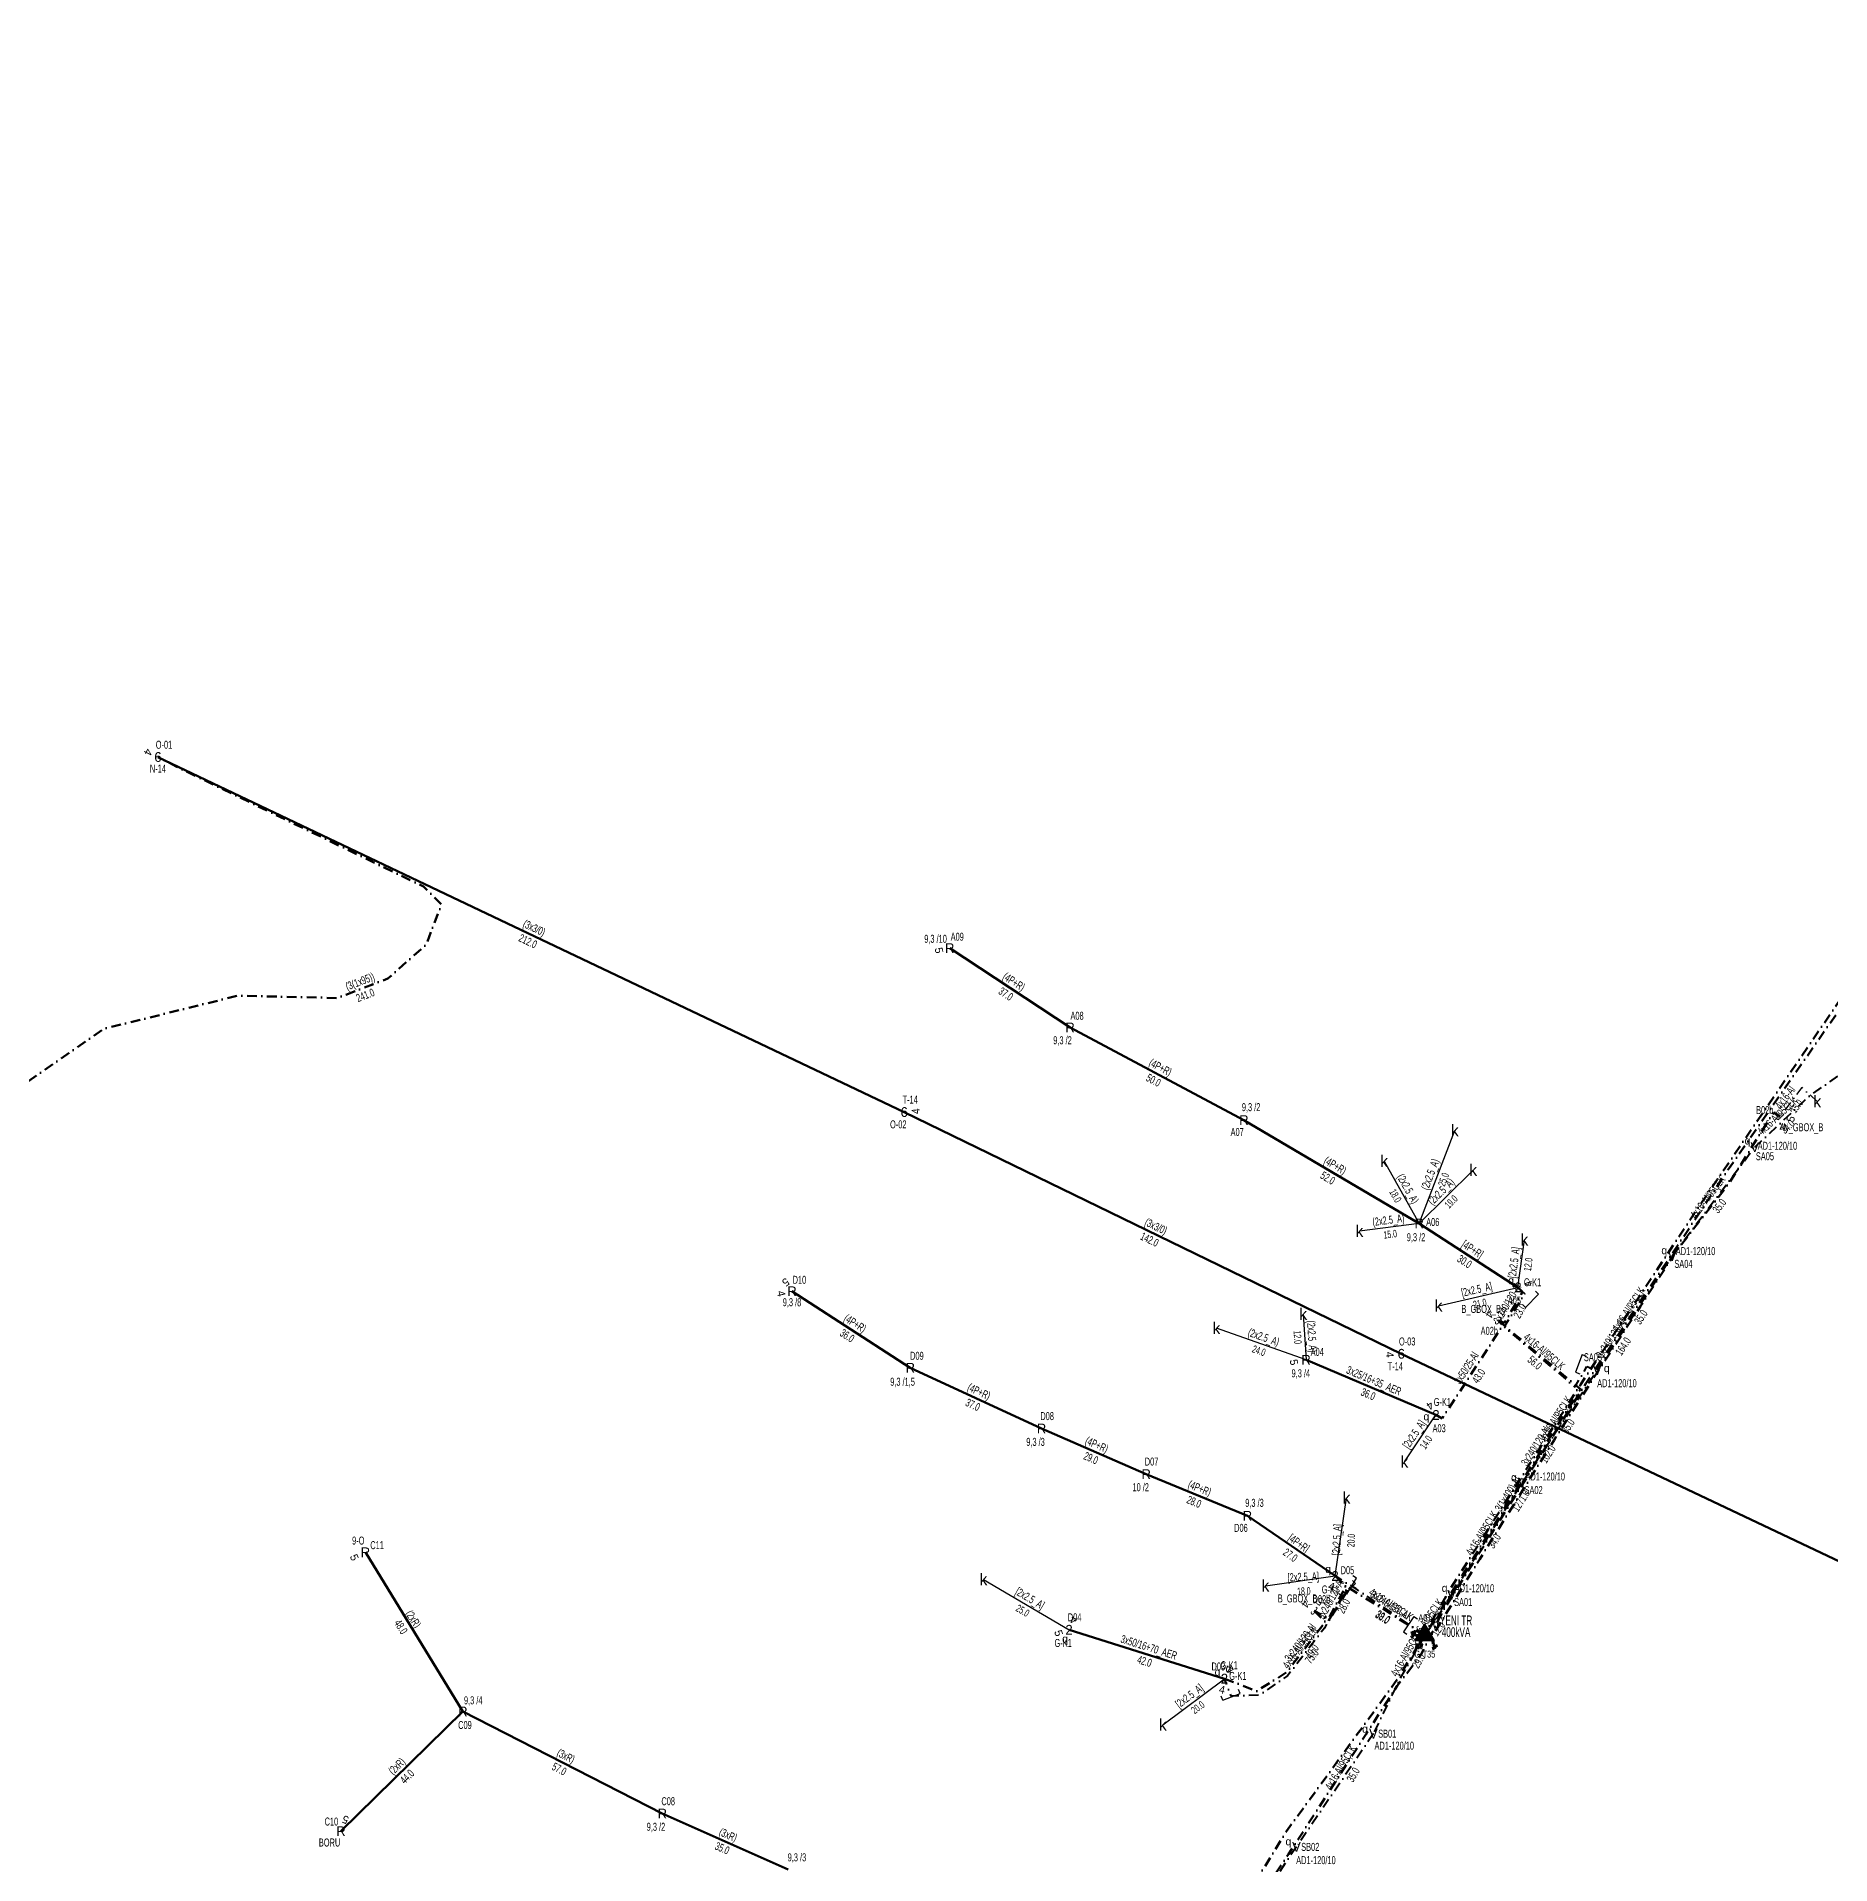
# Model space of a CAD drawing. Header units: millimetres. Extents: x 630449 to 632192, y 4074423 to 4076275.
# Drawn here: x 630912.4 to 631371.7, y 4074795.9 to 4075264.2 of the extents above; entities that cross this region are included whole.
import ezdxf
from ezdxf.enums import TextEntityAlignment as Align

# ---------------------------------------------------------------- set-up
doc = ezdxf.new("R2010")
doc.units = ezdxf.units.MM
doc.linetypes.add('DASHDOT', pattern=[5, 2.5, -1.25, 0, -1.25])
for name, color, linetype, lineweight in [('DIREK_AG_MEVCUT', 120, 'Continuous', 25), ('DIREK_AG_YENI', 108, 'Continuous', 25), ('DIREK_AYD_YENI', 152, 'Continuous', 25), ('DIREK_BOX_YENI', 5, 'Continuous', 25), ('DIREK_ENH_MEVCUT', 6, 'Continuous', 25), ('HAT_ABH_HAVAI_MEVCUT', 50, 'Continuous', 80), ('HAT_ABH_YERALTI_YENI', 6, 'DASHDOT', 80), ('HAT_ABONE_HAVAI_BYSK', 30, 'Continuous', 30), ('HAT_ABONE_HAVAI_MEVCUT', 56, 'Continuous', 30), ('HAT_ABONE_YERALTI_YENI', 30, 'DASHDOT', 30), ('HAT_AG_HAVAI_BYSK', 3, 'Continuous', 50), ('HAT_AG_HAVAI_MEVCUT', 126, 'Continuous', 50), ('HAT_AG_HAVAI_YENI', 3, 'Continuous', 50), ('HAT_AYD_YERALTI_YENI', 4, 'DASHDOT', 40), ('HAT_BOX_YERALTI_YENI', 5, 'DASHDOT', 50), ('HAT_OG_YERALTI_MEVCUT', 48, 'DASHDOT', 70), ('HAT_OG_YERALTI_YENI', 1, 'DASHDOT', 70), ('KOFRE_ABONE_MEVCUT', 6, 'Continuous', 25), ('TRAFO_TADILAT_BYSK', 5, 'Continuous', 30), ('TRAFO_YENI', 5, 'Continuous', 30)]:
    doc.layers.add(name, color=color, linetype=linetype, lineweight=lineweight)
doc.layers.add('NIA_AG', color=5, linetype='Continuous')
doc.styles.add('Direk', font='B_CAD')
doc.styles.get("Standard").update_dxf_attribs({"font": 'Arial'})

# ---------------------------------------------------------------- blocks, each defined once
blk = doc.blocks.new('AG_NIA', base_point=(-64.4296, 129.8924))
at = {"layer": 'NIA_AG'}
for p, q in [((-64.429604, 132.292432), (-65.529604, 132.292432)), ((-64.429604, 127.492432), (-64.429604, 132.292432)), ((-64.429604, 127.492432), (-65.529604, 127.492432))]:
    blk.add_line(p, q, dxfattribs=at)
blk = doc.blocks.new('YENI_DIREK')
h = blk.add_hatch(color=32)
h.paths.add_polyline_path([(-3.28, -0.5), (-3.07, -0.63), (-2.64, 0.1), (-1.87, -0.35), (-1.77, -0.17), (-2.54, 0.28), (-2.11, 1.01), (-2.33, 1.14)])
h.paths.add_polyline_path([(-3.42, -0.17), (-3.29, -0.25), (-2.57, 0.98), (-2.7, 1.06)])
h.paths.add_polyline_path([(-3.5, 0.29), (-3.37, 0.22), (-3.01, 0.82), (-3.14, 0.9)])
h.paths.add_polyline_path([(-3.41, 0.73), (-3.54, 0.81), (-3.62, 0.68), (-3.49, 0.61)])
h.paths.add_polyline_path([(-1.26, -1.44), (-1.46, -1.44), (-1.47, -2.34), (-2.22, -2.34), (-2.48, -3.47), (-2.38, -3.47), (-2.17, -2.54), (-1.87, -2.54), (-2.08, -3.47), (-1.98, -3.47), (-1.77, -2.54), (-1.47, -2.54), (-1.68, -3.48), (-1.58, -3.48), (-1.37, -2.54), (-1.07, -2.54), (-1.28, -3.48), (-1.18, -3.48), (-0.97, -2.54), (-0.67, -2.55), (-0.88, -3.48), (-0.78, -3.48), (-0.52, -2.35), (-1.27, -2.34)])
at = {"layer": 'TRAFO_YENI'}
for points in [[(2.31, -1.57), (2.08, -1.92), (2.04, -1.44), (1.9, -1.44), (1.98, -2.32), (2.21, -1.96), (2.27, -2.67), (2.06, -2.67), (2.36, -2.87), (2.36, -2.86), (2.6, -2.49), (2.41, -2.63)], [(2.31, -1.57), (2.08, -1.92), (2.04, -1.44), (1.9, -1.44), (1.98, -2.32), (2.21, -1.96), (2.27, -2.67), (2.06, -2.67), (2.36, -2.87), (1.94, -3.19), (2.16, -3.79), (2.22, -3.74), (2.04, -3.26), (2.22, -3.13), (2.4, -3.6), (2.46, -3.56), (2.28, -3.08), (2.46, -2.94), (2.64, -3.42), (2.69, -3.38), (2.51, -2.9), (2.69, -2.76), (2.87, -3.24), (2.93, -3.2), (2.75, -2.72), (2.93, -2.58), (3.11, -3.06), (3.17, -3.01), (2.95, -2.42), (2.36, -2.86), (2.6, -2.49), (2.41, -2.63)], [(2.93, -2.58), (3.11, -3.06), (3.17, -3.01), (2.95, -2.42), (2.36, -2.86), (2.6, -2.49), (2.41, -2.63), (2.31, -1.57), (2.08, -1.92), (2.04, -1.44), (1.9, -1.44), (1.98, -2.32), (2.21, -1.96), (2.27, -2.67), (2.06, -2.67), (2.36, -2.87), (1.94, -3.19), (2.16, -3.79), (2.22, -3.74), (2.04, -3.26), (2.22, -3.13), (2.4, -3.6), (2.46, -3.56), (2.28, -3.08), (2.46, -2.94), (2.64, -3.42), (2.69, -3.38), (2.51, -2.9), (2.69, -2.76), (2.87, -3.24), (2.93, -3.2), (2.75, -2.72)]]:
    blk.add_hatch(color=32, dxfattribs=at).paths.add_polyline_path(points)
at = {"layer": 'TRAFO_TADILAT_BYSK', "color": 32, "flags": 128}
for points in [[(-3.49, 0.61), (-3.41, 0.73), (-3.54, 0.81), (-3.62, 0.68), (-3.49, 0.61)], [(-3.37, 0.22), (-3.01, 0.82), (-3.14, 0.9), (-3.5, 0.29), (-3.37, 0.22)], [(-3.29, -0.25), (-2.57, 0.98), (-2.7, 1.06), (-3.42, -0.17), (-3.29, -0.25)], [(-1.77, -0.17), (-2.54, 0.28), (-2.11, 1.01), (-2.33, 1.14), (-3.28, -0.5), (-3.07, -0.63), (-2.64, 0.1), (-1.87, -0.35), (-1.77, -0.17)], [(-1.26, -1.44), (-1.46, -1.44), (-1.47, -2.34), (-2.22, -2.34), (-2.48, -3.47), (-2.38, -3.47), (-2.17, -2.54), (-1.87, -2.54), (-2.08, -3.47), (-1.98, -3.47), (-1.77, -2.54), (-1.47, -2.54), (-1.68, -3.48), (-1.58, -3.48), (-1.37, -2.54), (-1.07, -2.54), (-1.28, -3.48), (-1.18, -3.48), (-0.97, -2.54), (-0.67, -2.55), (-0.88, -3.48), (-0.78, -3.48), (-0.52, -2.35), (-1.27, -2.34), (-1.26, -1.44)]]:
    blk.add_lwpolyline(points, dxfattribs=at)
at = {"layer": 'TRAFO_YENI', "linetype": 'Continuous'}
for p, q in [((-2.5, -1.44), (0, 2.89)), ((2.5, -1.44), (0, 2.89)), ((-2.5, -1.44), (2.5, -1.44))]:
    blk.add_line(p, q, dxfattribs=at)
at = {"layer": 'TRAFO_YENI', "color": 32, "flags": 128}
blk.add_lwpolyline([(1.9, -1.44), (2.04, -1.44), (2.08, -1.92), (2.31, -1.57), (2.41, -2.63), (2.6, -2.49), (2.36, -2.86), (2.95, -2.42), (3.17, -3.01), (3.11, -3.06), (2.93, -2.58), (2.75, -2.72), (2.93, -3.2), (2.87, -3.24), (2.69, -2.76), (2.51, -2.9), (2.69, -3.38), (2.64, -3.42), (2.46, -2.94), (2.28, -3.08), (2.46, -3.56), (2.4, -3.6), (2.22, -3.13), (2.04, -3.26), (2.22, -3.74), (2.16, -3.79), (1.94, -3.19), (2.36, -2.87), (2.06, -2.67), (2.27, -2.67), (2.21, -1.96), (1.98, -2.32), (1.9, -1.44)], dxfattribs=at)
at = {"layer": 'TRAFO_YENI', "linetype": 'Continuous'}
for points in [[(-2.5, -1.44), (0, -1.44), (0, 2.89)], [(0, -1.44), (0, 2.89), (2.5, -1.44)]]:
    blk.add_solid(points, dxfattribs=at)

msp = doc.modelspace()

# ---------------------------------------------------------------- linework, layer by layer
at = {"layer": 'HAT_ABH_HAVAI_MEVCUT'}
for p, q in [((631134.556648, 4074988.689374), (630943.462, 4075079.645)), ((631134.556648, 4074988.689374), (631261.84775, 4074926.760002)), ((631261.84775, 4074926.760002), (631503.868, 4074811.976))]:
    msp.add_line(p, q, dxfattribs=at)
at = {"layer": 'HAT_ABH_YERALTI_YENI', "flags": 128}
msp.add_lwpolyline([(631540.901, 4074816.254), (631529.480001, 4074823.05503), (631536.667528, 4074836.524989), (631545.0886, 4074854.277655), (631564.392495, 4074909.305754), (631594.101796, 4074951.708924), (631610.972293, 4074975.104133), (631577.328387, 4074998.396785), (631526.375559, 4075034.594489), (631488.421244, 4075060.124176), (631442.228295, 4075092.471481), (631432.330804, 4075100.029565), (631423.603016, 4075088.33253), (631395.637299, 4075047.058589), (631374.114754, 4075015.008712), (631345.585974, 4074973.979716), (631309.112921, 4074919.151353), (631272.623763, 4074861.045914), (631266.775246, 4074849.465849), (631260.836841, 4074841.713777), (631233.002629, 4074798.563825), (631217.935969, 4074776.006011), (631193.384857, 4074739.298587), (631179.826376, 4074709.612642), (631169.769876, 4074671.961096), (631164.742363, 4074648.693646), (631153.053011, 4074617.830867), (631139.507949, 4074586.903071), (631135.680825, 4074576.098747), (631122.544155, 4074580.687584), (631105.808396, 4074584.646581), (631088.751763, 4074557.330469), (631078.05034, 4074539.344486), (631072.471753, 4074534.125808), (631080.572302, 4074513.890916), (631080.688088, 4074503.780334), (631074.991307, 4074504.099779), (631065.370531, 4074505.435531), (631016.086455, 4074499.584567), (630988.520236, 4074496.740866), (630968.628777, 4074491.534863), (630970.635961, 4074481.291305), (630959.388, 4074477.961)], dxfattribs=at)
at = {"layer": 'HAT_ABONE_HAVAI_BYSK'}
for p, q in [((631291.737, 4074943.78), (631293.376465, 4074955.983806)), ((631271.405394, 4074939.072739), (631291.737, 4074943.78)), ((631262.644304, 4074899.080173), (631270.735, 4074911.082)), ((631244.889, 4074869.839), (631247.824519, 4074889.85577)), ((631154.849978, 4074868.95756), (631176.771, 4074856.05)), ((631227.051869, 4074867.352066), (631244.889, 4074869.839)), ((631200.792841, 4074831.711749), (631216.568, 4074843.523))]:
    msp.add_line(p, q, dxfattribs=at)
at = {"layer": 'HAT_ABONE_HAVAI_MEVCUT'}
for p, q in [((631266.426, 4074960.163), (631275.550348, 4074983.958017)), ((631257.434867, 4074976.081721), (631266.426, 4074960.163)), ((631280.276126, 4074973.83135), (631266.426, 4074960.163)), ((631266.426, 4074960.163), (631251.13383, 4074958.191276)), ((631236.747446, 4074936.947034), (631237.467, 4074925.227)), ((631237.467, 4074925.227), (631214.510059, 4074933.285189))]:
    msp.add_line(p, q, dxfattribs=at)
at = {"layer": 'HAT_ABONE_YERALTI_YENI', "flags": 128}
msp.add_lwpolyline([(631368.387, 4074991.365), (631364.449851, 4074994.99919), (631358.848267, 4074987.555112)], dxfattribs=at)
at = {"layer": 'HAT_AG_HAVAI_BYSK'}
for p, q in [((631266.426, 4074960.163), (631291.737, 4074943.78)), ((631222.455, 4074885.242), (631244.889, 4074869.839))]:
    msp.add_line(p, q, dxfattribs=at)
at = {"layer": 'HAT_AG_HAVAI_MEVCUT'}
for p, q in [((631177.035, 4075010.355), (631146.215, 4075030.683)), ((631221.539, 4074986.638), (631177.035, 4075010.355)), ((631266.426, 4074960.163), (631221.539, 4074986.638)), ((631136.115, 4074923.186), (631105.821, 4074942.777)), ((631169.723, 4074907.605), (631136.115, 4074923.186)), ((631196.537, 4074895.916), (631169.723, 4074907.605)), ((631222.455, 4074885.242), (631196.537, 4074895.916)), ((631021.539, 4074835.118), (630996.58619, 4074875.902106)), ((630990.328, 4074804.428), (631021.539, 4074835.118)), ((631072.605, 4074808.969), (631021.539, 4074835.118)), ((631104.821, 4074794.639), (631072.605, 4074808.969))]:
    msp.add_line(p, q, dxfattribs=at)
at = {"layer": 'HAT_AG_HAVAI_YENI'}
for p, q in [((631237.467, 4074925.227), (631270.735, 4074911.082)), ((631176.771, 4074856.05), (631216.568, 4074843.523))]:
    msp.add_line(p, q, dxfattribs=at)
at = {"layer": 'HAT_AYD_YERALTI_YENI', "flags": 128}
for points in [[(631352.3762, 4074979.714739), (631366.530135, 4074992.938653), (631378.501455, 4075001.261571)], [(631331.239069, 4074951.818113), (631352.3762, 4074979.714739)], [(631312.027956, 4074922.561779), (631331.239069, 4074951.818113)], [(631291.737, 4074943.78), (631293.4565, 4074942.130431), (631288.194381, 4074933.623339), (631306.331922, 4074918.237856), (631309.393707, 4074923.531111), (631312.027956, 4074922.561779)], [(631292.797754, 4074893.750554), (631312.027956, 4074922.561779)], [(631274.713976, 4074864.987445), (631292.797754, 4074893.750554)], [(631244.889, 4074869.839), (631248.236626, 4074866.358504), (631242.154594, 4074856.496778), (631232.743486, 4074844.252256), (631225.476097, 4074839.338117), (631218.277921, 4074839.061264), (631216.568, 4074843.523)], [(631267.887342, 4074854.710916), (631250.273055, 4074866.519638), (631244.889, 4074869.839)], [(631267.887342, 4074854.710916), (631271.652924, 4074860.060899), (631274.713976, 4074864.987445)], [(631267.887342, 4074854.710916), (631261.3861, 4074843.289577), (631254.716695, 4074829.441414)], [(631254.716695, 4074829.441414), (631235.004982, 4074800.427701)], [(631235.004982, 4074800.427701), (631215.252674, 4074771.533994)]]:
    msp.add_lwpolyline(points, dxfattribs=at)
at = {"layer": 'HAT_BOX_YERALTI_YENI', "flags": 128}
for points in [[(631358.848267, 4074987.555112), (631357.163065, 4074988.594048), (631345.736509, 4074970.342213), (631331.913764, 4074952.588337), (631323.152046, 4074938.956705), (631311.034313, 4074920.452491), (631300.962329, 4074904.650655), (631281.946738, 4074874.16809), (631270.168276, 4074855.038201), (631267.887342, 4074854.710916)], [(631291.737, 4074943.78), (631292.921417, 4074942.637105), (631288.289455, 4074934.704205), (631286.716, 4074935.255)], [(631286.716, 4074935.255), (631307.720773, 4074917.680274), (631287.872809, 4074886.468739), (631270.240127, 4074858.422647), (631267.887342, 4074854.710916)], [(631270.735, 4074911.082), (631272.334064, 4074910.184061), (631287.816808, 4074933.985129), (631286.716, 4074935.255)], [(631244.889, 4074869.839), (631247.667806, 4074867.09701), (631243.233081, 4074858.954563), (631239.535, 4074860.928)], [(631267.887342, 4074854.710916), (631248.157014, 4074866.937063), (631243.205606, 4074858.365271), (631239.535, 4074860.928)], [(631216.568, 4074843.523), (631224.805343, 4074840.345069), (631232.557225, 4074845.189995), (631242.385503, 4074858.063655), (631239.535, 4074860.928)], [(631139.022585, 4074668.521124), (631142.24356, 4074667.662449), (631162.73707, 4074732.757112), (631183.031307, 4074723.294069), (631206.491689, 4074762.41005), (631232.494155, 4074804.474469), (631260.311335, 4074842.625834), (631267.887342, 4074854.710916)]]:
    msp.add_lwpolyline(points, dxfattribs=at)
at = {"layer": 'HAT_OG_YERALTI_MEVCUT', "flags": 128}
msp.add_lwpolyline([(630893.445, 4074993.649), (630899.767924, 4074989.376417), (630929.607835, 4075010.001061), (630963.835968, 4075018.484957), (630989.433931, 4075017.899861), (631002.30605, 4075022.87318), (631012.106413, 4075031.50335), (631016.055813, 4075041.888809), (631011.455379, 4075046.477858), (630948.323489, 4075077.093022), (630943.462, 4075079.645)], dxfattribs=at)
at = {"layer": 'HAT_OG_YERALTI_YENI', "flags": 128}
msp.add_lwpolyline([(631512.622, 4075264.224), (631509.453832, 4075257.954169), (631487.180988, 4075226.125675), (631475.671898, 4075207.697513), (631465.359348, 4075191.035678), (631454.581503, 4075170.334624), (631457.739702, 4075167.995216), (631473.764641, 4075160.509114), (631452.593007, 4075129.278029), (631429.792147, 4075098.54224), (631380.332619, 4075026.397593), (631340.741356, 4074968.426941), (631307.721002, 4074918.841665), (631297.546657, 4074902.922623), (631274.390366, 4074866.501642), (631269.225994, 4074857.503923), (631267.887342, 4074854.710916)], dxfattribs=at)

# ---------------------------------------------------------------- block references
at = {"layer": 'NIA_AG'}
for p, rotation in [((631295.345143, 4074940.318598), 316.189099), ((631295.345143, 4074940.318598), 316.189099), ((631307.335559, 4074924.288454), 159.797743), ((631307.335559, 4074924.288454), 159.797743), ((631248.355078, 4074866.235349), 313.885201), ((631248.355078, 4074866.235349), 313.885201), ((631249.145139, 4074867.215018), 328.345455), ((631249.145139, 4074867.215018), 328.345455), ((631263.734272, 4074857.495159), 146.161867), ((631263.734272, 4074857.495159), 146.161867), ((631218.357305, 4074838.854126), 290.968894), ((631218.357305, 4074838.854126), 290.968894)]:
    msp.add_blockref('AG_NIA', p, dxfattribs=dict(at, rotation=rotation))
at = {"layer": 'TRAFO_YENI'}
msp.add_blockref('YENI_DIREK', (631267.887342, 4074854.710916), dxfattribs=at)
msp.add_blockref('YENI_DIREK', (631267.887342, 4074854.710916), dxfattribs=at)

# ---------------------------------------------------------------- texts
at = {"layer": 'DIREK_AG_MEVCUT', "width": 0.53}
for s, p in [('9,3 /10', (631142.582805, 4075033.078693)), ('A09', (631148.142076, 4075033.604708)), ('A08', (631178.82352, 4075013.363521)), ('9,3 /2', (631175.091412, 4075007.085635)), ('9,3 /2', (631223.393648, 4074989.943843)), ('A07', (631219.826516, 4074983.585559)), ('A06', (631269.907748, 4074960.519974)), ('9,3 /2', (631265.622499, 4074956.621612)), ('D10', (631107.721627, 4074945.715982)), ('9,3 /8', (631105.82295, 4074939.967124)), ('D09', (631137.805512, 4074926.250665)), ('A04', (631240.325618, 4074927.246481)), ('9,3 /4', (631236.123987, 4074921.762365)), ('9,3 /1,5', (631134.13605, 4074919.598436)), ('D08', (631171.158474, 4074910.797086)), ('9,3 /3', (631168.186708, 4074904.188723)), ('D07', (631197.902801, 4074899.138513)), ('10 /2', (631195.120667, 4074892.57426)), ('9,3 /3', (631224.257046, 4074888.570865)), ('9-O', (630994.750314, 4074878.902752)), ('D06', (631220.788788, 4074882.164056)), ('C11', (630999.571725, 4074877.728736)), ('9,3 /4', (631024.194256, 4074837.982612)), ('C09', (631022.068488, 4074831.658283)), ('C08', (631074.114415, 4074812.126795)), ('C10', (630987.874043, 4074806.923616)), ('9,3 /2', (631070.985138, 4074805.580144)), ('BORU', (630987.404114, 4074801.552922)), ('9,3 /3', (631107.086137, 4074797.75512))]:
    msp.add_text(s, height=2.05, dxfattribs=at).set_placement(p, align=Align.MIDDLE_CENTER)
at = {"layer": 'DIREK_AG_MEVCUT', "color": 32, "style": 'Direk'}
for s, rotation, p in [('5', 281.592287, (631143.472114, 4075030.120351)), ('5', 214.609426, (631104.230658, 4074945.08152)), ('4', 282.109425, (631103.083304, 4074942.189618)), ('5', 280.826699, (631234.368424, 4074924.601672)), ('5', 654.033873, (630993.74723, 4074874.589376)), ('5', 158.482877, (630991.457569, 4074807.403224))]:
    msp.add_text(s, height=2, rotation=rotation, dxfattribs=at).set_placement(p, align=Align.MIDDLE_CENTER)
at = {"layer": 'DIREK_AG_MEVCUT', "style": 'Direk'}
for p in [(631146.215, 4075030.683), (631177.035, 4075010.355), (631221.539, 4074986.638), (631266.426, 4074960.163), (631105.821, 4074942.777), (631237.467, 4074925.227), (631136.115, 4074923.186), (631169.723, 4074907.605), (631196.537, 4074895.916), (631222.455, 4074885.242), (630996.58619, 4074875.902106), (631021.539, 4074835.118), (631072.605, 4074808.969), (630990.328, 4074804.428)]:
    msp.add_text('R', height=2.5, dxfattribs=at).set_placement(p, align=Align.MIDDLE_CENTER)
at = {"layer": 'DIREK_AG_YENI', "color": 4, "style": 'Direk'}
for p in [(631289.969233, 4074945.547767), (631289.969233, 4074945.547767), (631268.263014, 4074910.710105), (631243.121233, 4074871.606767), (631243.121233, 4074871.606767), (631175.754895, 4074853.765809), (631214.800233, 4074845.290767), (631217.598168, 4074846.074071)]:
    msp.add_text('q', height=2, dxfattribs=at).set_placement(p, align=Align.MIDDLE_CENTER)
at = {"layer": 'DIREK_AG_YENI', "color": 32, "style": 'Direk'}
for s, rotation, p in [('4', 109.268882, (631294.380145, 4074944.704005)), ('4', 109.268882, (631294.380145, 4074944.704005)), ('4', 212.6775, (631269.209778, 4074913.462439)), ('4', 340.911236, (631243.973309, 4074867.192963)), ('4', 340.911236, (631243.973309, 4074867.192963)), ('4', 156.018479, (631177.909038, 4074858.608294)), ('5', 287.764003, (631174.1045, 4074855.195728)), ('4', 146.951802, (631218.094964, 4074845.869994)), ('4', 347.950483, (631215.969644, 4074840.736765))]:
    msp.add_text(s, height=2, rotation=rotation, dxfattribs=at).set_placement(p, align=Align.MIDDLE_CENTER)
at = {"layer": 'DIREK_AG_YENI', "width": 0.53}
for s, p in [('G-K1', (631295.469904, 4074945.084969)), ('G-K1', (631295.469904, 4074945.084969)), ('A05', (631290.803367, 4074940.406822)), ('A05', (631290.803367, 4074940.406822)), ('G-K1', (631272.372582, 4074914.413649)), ('A03', (631271.543124, 4074907.676573)), ('D05', (631248.061047, 4074871.318228)), ('D05', (631248.061047, 4074871.318228)), ('G-K1', (631243.6929, 4074866.382678)), ('G-K1', (631243.6929, 4074866.382678)), ('D04', (631178.193547, 4074859.247868)), ('G-K1', (631175.268929, 4074852.673362)), ('D03', (631214.99967, 4074846.651952)), ('D03', (631214.99967, 4074846.651952)), ('G-K1', (631217.776412, 4074846.976682)), ('G-K1', (631220.008629, 4074844.2305))]:
    msp.add_text(s, height=2.05, dxfattribs=at).set_placement(p, align=Align.MIDDLE_CENTER)
at = {"layer": 'DIREK_AG_YENI', "style": 'Direk'}
for p in [(631291.737, 4074943.78), (631291.737, 4074943.78), (631270.735, 4074911.082), (631244.889, 4074869.839), (631244.889, 4074869.839), (631176.771, 4074856.05), (631216.568, 4074843.523), (631216.568, 4074843.523)]:
    msp.add_text('2', height=2.5, dxfattribs=at).set_placement(p, align=Align.MIDDLE_CENTER)
at = {"layer": 'DIREK_AYD_YENI', "color": 4, "style": 'Direk'}
for p in [(631350.519749, 4074981.389131), (631329.196734, 4074953.25994), (631314.476881, 4074923.065855), (631290.699647, 4074895.109946), (631272.946209, 4074866.755212), (631252.550626, 4074830.689672), (631232.939112, 4074801.8356)]:
    msp.add_text('q', height=2, dxfattribs=at).set_placement(p, align=Align.MIDDLE_CENTER)
at = {"layer": 'DIREK_AYD_YENI', "style": 'Direk'}
for p in [(631352.3762, 4074979.714739), (631331.239069, 4074951.818113), (631312.027956, 4074922.561779), (631292.797754, 4074893.750554), (631274.713976, 4074864.987445), (631254.716695, 4074829.441414), (631235.004982, 4074800.427701)]:
    msp.add_text('V', height=2.5, dxfattribs=at).set_placement(p, align=Align.MIDDLE_CENTER)
at = {"layer": 'DIREK_AYD_YENI', "width": 0.53}
for s, p in [('SA05', (631354.975232, 4074977.37059)), ('AD1-120/10', (631358.178996, 4074980.05134)), ('SA04', (631334.09834, 4074949.799556)), ('AD1-120/10', (631337.207875, 4074953.064139)), ('SA03', (631310.931682, 4074925.885659)), ('AD1-120/10', (631317.080484, 4074919.216813)), ('AD1-120/10', (631298.706758, 4074895.320766)), ('SA02', (631295.735104, 4074891.847405)), ('AD1-120/10', (631280.579409, 4074866.695692)), ('SA01', (631277.698814, 4074863.159676)), ('SB01', (631258.255087, 4074829.441574)), ('AD1-120/10', (631260.053461, 4074826.365952)), ('SB02', (631238.543374, 4074800.427861)), ('AD1-120/10', (631239.993219, 4074797.028196))]:
    msp.add_text(s, height=2.05, dxfattribs=at).set_placement(p, align=Align.MIDDLE_CENTER)
at = {"layer": 'DIREK_BOX_YENI', "width": 0.53}
for s, p in [('B02b', (631354.940333, 4074989.202604)), ('N_GBOX_B', (631364.819366, 4074984.788052)), ('B_GBOX_B', (631282.306149, 4074938.250354)), ('A02b', (631284.390772, 4074932.639027)), ('B_GBOX_B', (631235.28705, 4074864.084237)), ('D02b', (631241.407776, 4074863.884807))]:
    msp.add_text(s, height=2.05, dxfattribs=at).set_placement(p, align=Align.MIDDLE_CENTER)
at = {"layer": 'DIREK_BOX_YENI', "style": 'Direk', "width": 0.8}
for rotation, p in [(316.060912, (631358.848267, 4074987.555112)), (327.011478, (631286.716, 4074935.255)), (328.495733, (631239.535, 4074860.928))]:
    msp.add_text('J', height=2.25, rotation=rotation, dxfattribs=at).set_placement(p, align=Align.MIDDLE_CENTER)
at = {"layer": 'DIREK_BOX_YENI', "color": 32, "style": 'Direk'}
for s, rotation, p in [('5', 436.865704, (631361.575019, 4074986.918856)), ('4', 370.692451, (631359.367771, 4074984.803728)), ('4', 235.814026, (631284.399789, 4074936.828266)), ('5', 153.260592, (631287.975813, 4074937.755574)), ('4', 233.387568, (631237.287473, 4074862.597917)), ('5', 147.65074, (631241.033221, 4074863.293446))]:
    msp.add_text(s, height=2, rotation=rotation, dxfattribs=at).set_placement(p, align=Align.MIDDLE_CENTER)
at = {"layer": 'DIREK_ENH_MEVCUT', "color": 32, "style": 'Direk'}
for rotation, p in [(243.425105, (630940.957819, 4075080.897628)), (94.181514, (631137.501256, 4074988.89354)), (274.180683, (631258.902587, 4074926.555876))]:
    msp.add_text('4', height=2, rotation=rotation, dxfattribs=at).set_placement(p, align=Align.MIDDLE_CENTER)
at = {"layer": 'DIREK_ENH_MEVCUT', "style": 'Direk'}
for p in [(630943.462, 4075079.645), (631134.556648, 4074988.689374), (631261.84775, 4074926.760002)]:
    msp.add_text('6', height=2.5, dxfattribs=at).set_placement(p, align=Align.MIDDLE_CENTER)
at = {"layer": 'DIREK_ENH_MEVCUT', "width": 0.53}
for s, p in [('O-01', (630944.997068, 4075082.790404)), ('N-14', (630943.440972, 4075076.686681)), ('T-14', (631136.094696, 4074991.885424)), ('O-02', (631133.038928, 4074985.535563)), ('O-03', (631263.363287, 4074929.914863)), ('T-14', (631260.311945, 4074923.562948))]:
    msp.add_text(s, height=2.05, dxfattribs=at).set_placement(p, align=Align.MIDDLE_CENTER)
at = {"layer": 'HAT_ABH_HAVAI_MEVCUT', "lineweight": 30, "width": 0.53}
for s, rotation, p in [('212.0', 334.546878, (631038.644018, 4075033.39969)), ('142.0', 334.056259, (631197.830334, 4074956.960347))]:
    msp.add_text(s, height=2.05, rotation=rotation, dxfattribs=at).set_placement(p, align=Align.TOP_CENTER)
for rotation, p in [(334.546878, (631039.374631, 4075034.934683)), (334.056259, (631198.574064, 4074958.489028))]:
    msp.add_text('(3x3/0)', height=2.05, rotation=rotation, dxfattribs=at).set_placement(p, align=Align.CENTER)
at = {"layer": 'HAT_ABH_YERALTI_YENI', "lineweight": 30, "width": 0.53}
msp.add_text('3(1x400)-AL', height=2.05, rotation=417.871927, dxfattribs=at).set_placement((631290.14851, 4074890.550675), align=Align.CENTER)
msp.add_text('1271.0', height=2.05, rotation=417.871927, dxfattribs=at).set_placement((631291.588174, 4074889.646592), align=Align.TOP_CENTER)
at = {"layer": 'HAT_ABONE_HAVAI_BYSK', "lineweight": 30, "width": 0.53}
for rotation, p in [(82.348666, (631291.714301, 4074949.995076)), (13.035686, (631281.379473, 4074942.254465)), (56.015224, (631265.984844, 4074905.556213)), (86.746862, (631246.360129, 4074879.07062)), (2.452442, (631236.786063, 4074868.619754)), (329.509526, (631166.241775, 4074863.236237)), (36.823104, (631208.170976, 4074838.297791))]:
    msp.add_text('[2x2.5_A]', height=2.05, rotation=rotation, dxfattribs=at).set_placement(p, align=Align.CENTER)
for s, rotation, p in [('12.0', 82.348666, (631293.399165, 4074949.76873)), ('21.0', 13.035686, (631281.762921, 4074940.598274)), ('14.0', 56.015224, (631267.39446, 4074904.60596)), ('20.0', 86.746862, (631248.05739, 4074878.974149)), ('18.0', 2.452442, (631236.858806, 4074866.921312)), ('25.0', 329.509526, (631165.379203, 4074861.771324)), ('20.0', 36.823104, (631209.189865, 4074836.936958))]:
    msp.add_text(s, height=1.9, rotation=rotation, dxfattribs=at).set_placement(p, align=Align.TOP_CENTER)
at = {"layer": 'HAT_ABONE_HAVAI_MEVCUT', "lineweight": 30, "width": 0.53}
for rotation, p in [(69.020366, (631270.194523, 4074972.364839)), (299.458416, (631262.670539, 4074968.540383)), (404.621533, (631272.754005, 4074967.602173)), (367.347, (631258.671218, 4074960.02016)), (340.658255, (631226.270051, 4074930.05812)), (273.513275, (631237.955626, 4074931.139105))]:
    msp.add_text('(2x2.5_A)', height=2.05, rotation=rotation, dxfattribs=at).set_placement(p, align=Align.CENTER)
for s, rotation, p in [('18.0', 299.458416, (631261.190327, 4074967.704337)), ('25.0', 69.020366, (631271.781826, 4074971.756178)), ('19.0', 404.621533, (631273.948121, 4074966.392177)), ('15.0', 367.347, (631258.888611, 4074958.334117)), ('12.0', 273.513275, (631236.258821, 4074931.034929)), ('24.0', 340.658255, (631225.707008, 4074928.454068))]:
    msp.add_text(s, height=1.9, rotation=rotation, dxfattribs=at).set_placement(p, align=Align.TOP_CENTER)
at = {"layer": 'HAT_ABONE_YERALTI_YENI', "lineweight": 30, "width": 0.53}
msp.add_text('4x16-Al', height=2.05, rotation=413.038957, dxfattribs=at).set_placement((631360.969871, 4074991.788232), align=Align.CENTER)
msp.add_text('15.0', height=1.9, rotation=413.038957, dxfattribs=at).set_placement((631362.328247, 4074990.76607), align=Align.TOP_CENTER)
at = {"layer": 'HAT_AG_HAVAI_BYSK', "lineweight": 30, "width": 0.53}
for rotation, p in [(327.086311, (631279.543369, 4074952.685067)), (324.759581, (631235.014457, 4074877.409727))]:
    msp.add_text('[4P+R]', height=2.05, rotation=rotation, dxfattribs=at).set_placement(p, align=Align.CENTER)
for s, rotation, p in [('30.0', 327.086311, (631278.619631, 4074951.257933)), ('27.0', 324.759581, (631234.033543, 4074876.021273))]:
    msp.add_text(s, height=2.05, rotation=rotation, dxfattribs=at).set_placement(p, align=Align.TOP_CENTER)
at = {"layer": 'HAT_AG_HAVAI_MEVCUT', "lineweight": 30, "width": 0.53}
for s, rotation, p in [('37.0', 326.592286, (631161.156996, 4075019.809442)), ('50.0', 331.946026, (631198.887242, 4074997.746371)), ('52.0', 329.467283, (631243.550674, 4074972.668362)), ('36.0', 327.109424, (631120.506419, 4074932.267747)), ('37.0', 335.127096, (631152.561484, 4074914.624343)), ('29.0', 336.446217, (631182.790332, 4074900.981317)), ('28.0', 337.616307, (631209.172314, 4074889.793044)), ('48.0', 302.166051, (631006.551468, 4074857.352481)), ('44.0', 44.517772, (631006.529461, 4074819.166922)), ('57.0', 332.884702, (631046.684585, 4074821.286923)), ('35.0', 336.020022, (631088.367545, 4074801.027366))]:
    msp.add_text(s, height=2.05, rotation=rotation, dxfattribs=at).set_placement(p, align=Align.TOP_CENTER)
for s, rotation, p in [('(4P+R)', 326.592286, (631162.093004, 4075021.228558)), ('(4P+R)', 331.946026, (631199.686758, 4074999.246629)), ('(4P+R)', 329.467283, (631244.414326, 4074974.132638)), ('(4P+R)', 327.109424, (631121.429581, 4074933.695253)), ('(4P+R)', 335.127096, (631153.276516, 4074916.166657)), ('(4P+R)', 336.446217, (631183.469668, 4074902.539683)), ('(4P+R)', 337.616307, (631209.819686, 4074891.364956)), ('(2xR)', 302.166051, (631007.990532, 4074858.257519)), ('(3xR)', 332.884702, (631047.459415, 4074822.800077)), ('(2xR)', 44.517772, (631005.337539, 4074820.379078)), ('(3xR)', 336.020022, (631089.058455, 4074802.580634))]:
    msp.add_text(s, height=2.05, rotation=rotation, dxfattribs=at).set_placement(p, align=Align.CENTER)
at = {"layer": 'HAT_AG_HAVAI_YENI', "lineweight": 30, "width": 0.53}
for s, rotation, p in [('3x25/16+35_AER', 336.96561, (631254.433591, 4074918.93673)), ('3x50/16+70_AER', 342.527433, (631196.924712, 4074850.597282))]:
    msp.add_text(s, height=2.05, rotation=rotation, dxfattribs=at).set_placement(p, align=Align.CENTER)
for s, rotation, p in [('36.0', 336.96561, (631253.768409, 4074917.37227)), ('42.0', 342.527433, (631196.414288, 4074848.975718))]:
    msp.add_text(s, height=2.05, rotation=rotation, dxfattribs=at).set_placement(p, align=Align.TOP_CENTER)
at = {"layer": 'HAT_AYD_YERALTI_YENI', "lineweight": 30, "width": 0.53}
for rotation, p in [(43.054421, (631358.872879, 4074986.947796)), (52.848977, (631341.130145, 4074966.279756)), (56.709176, (631320.923002, 4074937.656502)), (319.693147, (631297.813001, 4074926.5788)), (56.952661, (631302.244404, 4074909.705717)), (57.705272, (631283.345266, 4074880.234521)), (327.031461, (631258.698288, 4074861.684334)), (54.860221, (631269.075045, 4074857.875145)), (412.454214, (631236.775103, 4074850.892503)), (420.350652, (631263.898012, 4074849.420733)), (419.465774, (631247.167137, 4074820.283853))]:
    msp.add_text('4x16-Al/95ÇLK', height=2.05, rotation=rotation, dxfattribs=at).set_placement(p, align=Align.CENTER)
for s, rotation, p in [('34.0', 43.054421, (631360.033457, 4074985.705596)), ('35.0', 52.848977, (631342.485124, 4074965.253096)), ('35.0', 56.709176, (631322.344024, 4074936.72339)), ('56.0', 319.693147, (631296.713303, 4074925.282395)), ('35.0', 56.952661, (631303.669379, 4074908.778653)), ('34.0', 57.705272, (631284.782295, 4074879.326254)), ('39.0', 327.031461, (631257.773185, 4074860.258086)), ('12.0', 54.860221, (631270.465221, 4074856.89667)), ('75.0', 412.454214, (631238.122976, 4074849.856531)), ('29.0', 420.350652, (631265.37543, 4074848.579759)), ('35.0', 419.465774, (631248.631391, 4074819.420163))]:
    msp.add_text(s, height=2.05, rotation=rotation, dxfattribs=at).set_placement(p, align=Align.TOP_CENTER)
at = {"layer": 'HAT_BOX_YERALTI_YENI', "lineweight": 30, "width": 0.53}
for s, rotation, p in [('3x240/120-Al', 419.71966, (631289.871403, 4074939.099252)), ('3x240/120-Al', 416.780678, (631316.382087, 4074930.170267)), ('3x50/25-Al', 56.955745, (631279.362924, 4074922.548088)), ('3x240/120-Al', 417.547002, (631297.079534, 4074902.530623)), ('3x240/120-Al', 421.425395, (631244.703978, 4074863.432344)), ('3x240/120-Al', 328.215051, (631258.469901, 4074861.546516)), ('3x240/120-Al', 52.640407, (631236.795747, 4074852.142618))]:
    msp.add_text(s, height=2.05, rotation=rotation, dxfattribs=at).set_placement(p, align=Align.CENTER)
for s, rotation, p in [('23.0', 419.71966, (631291.339469, 4074938.242058)), ('164.0', 416.780678, (631317.804272, 4074929.23893)), ('43.0', 56.955745, (631280.787948, 4074921.621101)), ('102.0', 417.547002, (631298.514048, 4074901.61839)), ('28.0', 421.425395, (631246.196909, 4074862.619229)), ('38.0', 328.215051, (631257.574455, 4074860.101463)), ('49.0', 52.640407, (631238.14698, 4074851.111032))]:
    msp.add_text(s, height=2.05, rotation=rotation, dxfattribs=at).set_placement(p, align=Align.TOP_CENTER)
at = {"layer": 'HAT_OG_YERALTI_MEVCUT', "lineweight": 30, "width": 0.53}
msp.add_text('(3(1x95))', height=2.05, rotation=21.124719, dxfattribs=at).set_placement((630995.563651, 4075021.179399), align=Align.CENTER)
msp.add_text('241.0', height=2.05, rotation=21.124719, dxfattribs=at).set_placement((630996.17633, 4075019.593642), align=Align.TOP_CENTER)
at = {"layer": 'KOFRE_ABONE_MEVCUT', "style": 'Direk'}
for p in [(631368.387, 4074991.365), (631275.550348, 4074983.958017), (631257.434867, 4074976.081721), (631280.276126, 4074973.83135), (631251.13383, 4074958.191276), (631293.376465, 4074955.983806), (631271.405394, 4074939.072739), (631236.747446, 4074936.947034), (631214.510059, 4074933.285189), (631262.644304, 4074899.080173), (631247.824519, 4074889.85577), (631154.849978, 4074868.95756), (631227.051869, 4074867.352066), (631200.792841, 4074831.711749)]:
    msp.add_text('k', height=3, dxfattribs=at).set_placement(p, align=Align.MIDDLE_CENTER)
at = {"layer": 'TRAFO_YENI', "width": 0.6}
for s, height, p in [('A01', 1.8, (631267.887342, 4074858.210916)), ('A01', 1.8, (631267.887342, 4074858.210916)), ('YENI TR', 2.5, (631275.887342, 4074857.210916)), ('YENI TR', 2.5, (631275.887342, 4074857.210916)), ('400kVA', 2.5, (631275.887342, 4074854.210916)), ('400kVA', 2.5, (631275.887342, 4074854.210916))]:
    msp.add_text(s, height=height, dxfattribs=at).set_placement(p, align=Align.CENTER)
at = {"layer": 'TRAFO_YENI', "color": 4, "style": 'Direk'}
msp.add_text('q', height=2, dxfattribs=at).set_placement((631270.715769, 4074857.539343), align=Align.MIDDLE_CENTER)
msp.add_text('q', height=2, dxfattribs=at).set_placement((631270.715769, 4074857.539343), align=Align.MIDDLE_CENTER)
at = {"layer": 'TRAFO_YENI', "width": 0.6}
msp.add_text('G-T35', height=1.8, dxfattribs=at).set_placement((631267.887342, 4074850.710916), align=Align.TOP_CENTER)
msp.add_text('G-T35', height=1.8, dxfattribs=at).set_placement((631267.887342, 4074850.710916), align=Align.TOP_CENTER)

doc.saveas('drawing.dxf')
